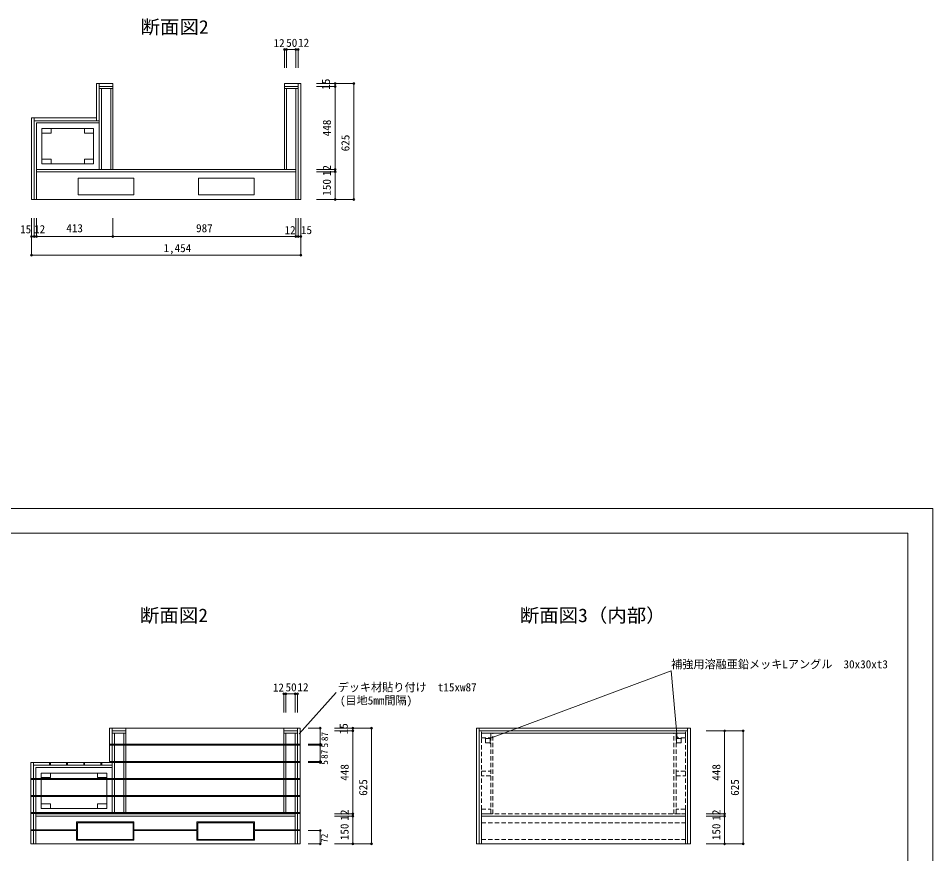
# Model space of a CAD drawing. Units: millimetres at full size, sheet at 1:20. Extents: x -4200 to 14827, y -2970 to 5632.
# Drawn here: x -732 to 4200, y 1108 to 5615 of the extents above; entities that cross this region are included whole.
import ezdxf
from ezdxf.enums import TextEntityAlignment as Align

# ---------------------------------------------------------------- set-up
doc = ezdxf.new("R2010")
doc.units = ezdxf.units.MM
doc.header["$LTSCALE"] = 20
doc.header["$PDMODE"] = 32
doc.header["$PDSIZE"] = 10
doc.linetypes.add('DASHED1', pattern=[1.8, 1.2, -0.6])
doc.layers.add('0-0', color=7, linetype='Continuous', lineweight=18)
doc.layers.add('2-0', color=4, linetype='Continuous', lineweight=18)
doc.styles.add('ＭＳ ゴシック', font='')
doc.styles.get('ＭＳ ゴシック').set_extended_font_data('MS Gothic')

msp = doc.modelspace()

# ---------------------------------------------------------------- linework, layer by layer
at = {"layer": '0-0'}
msp.add_line((4066.67, -2836.67), (4066.67, 2836.67), dxfattribs=at)
msp.add_lwpolyline([(4200, 2970), (-4200, 2970), (-4200, -2970), (4200, -2970)], close=True, dxfattribs=at)
msp.add_lwpolyline([(4066.67, 2836.67), (-4066.67, 2836.67), (-4066.67, -2836.67)], dxfattribs=at)
at = {"layer": '2-0', "color": 3}
for p, q in [((703.04, 5447.6), (777.04, 5447.6)), ((-634.96, 4787.6), (765.04, 4787.6)), ((-634.96, 4637.6), (-634.96, 4787.6)), ((765.04, 4787.6), (765.04, 4637.6)), ((777.04, 4637.6), (-634.96, 4637.6)), ((699.54, 1970.13), (773.54, 1970.13)), ((-638.46, 1310.13), (761.54, 1310.13)), ((-638.46, 1160.13), (-638.46, 1310.13)), ((761.54, 1310.13), (761.54, 1160.13)), ((1765.8, 1310.13), (2865.8, 1310.13)), ((1765.8, 1310.13), (1765.8, 1160.13)), ((2865.8, 1310.13), (2865.8, 1160.13)), ((773.54, 1160.13), (-638.46, 1160.13)), ((1738.8, 1160.13), (2892.8, 1160.13))]:
    msp.add_line(p, q, dxfattribs=at)
at = {"layer": '2-0'}
for p, q in [((703.04, 5447.6), (715.04, 5447.6)), ((703.04, 5447.6), (703.04, 5347.6)), ((715.04, 5447.6), (715.04, 5347.6)), ((715.04, 5447.6), (765.04, 5447.6)), ((765.04, 5447.6), (765.04, 5347.6)), ((765.04, 5447.6), (777.04, 5447.6)), ((777.04, 5447.6), (777.04, 5347.6)), ((977.04, 5262.6), (877.04, 5262.6)), ((977.04, 5247.6), (877.04, 5247.6)), ((1077.04, 5262.6), (1077.04, 4637.6)), ((977.04, 4799.6), (877.04, 4799.6)), ((977.04, 4787.6), (877.04, 4787.6)), ((977.04, 4799.6), (977.04, 4787.6)), ((977.04, 4787.6), (977.04, 4637.6)), ((-409.96, 4752.6), (-109.96, 4752.6)), ((-409.96, 4662.6), (-409.96, 4752.6)), ((-109.96, 4662.6), (-109.96, 4752.6)), ((240.04, 4752.6), (540.04, 4752.6)), ((240.04, 4752.6), (240.04, 4662.6)), ((540.04, 4752.6), (540.04, 4662.6)), ((-409.96, 4662.6), (-109.96, 4662.6)), ((240.04, 4662.6), (540.04, 4662.6)), ((977.04, 4637.6), (877.04, 4637.6)), ((1077.04, 4637.6), (977.04, 4637.6)), ((-661.96, 4437.6), (-661.96, 4537.6)), ((-646.96, 4437.6), (-646.96, 4537.6)), ((-634.96, 4437.6), (-634.96, 4537.6)), ((-221.96, 4437.6), (-221.96, 4537.6)), ((765.04, 4437.6), (765.04, 4537.6)), ((765.04, 4437.6), (765.04, 4537.6)), ((777.04, 4437.6), (777.04, 4537.6)), ((792.04, 4437.6), (792.04, 4537.6)), ((-661.96, 4337.6), (-661.96, 4437.6)), ((-634.96, 4437.6), (-646.96, 4437.6)), ((777.04, 4437.6), (765.04, 4437.6)), ((792.04, 4337.6), (792.04, 4437.6)), ((792.04, 4337.6), (-661.96, 4337.6)), ((699.54, 1970.13), (711.54, 1970.13)), ((699.54, 1970.13), (699.54, 1870.13)), ((711.54, 1970.13), (711.54, 1870.13)), ((711.54, 1970.13), (761.54, 1970.13)), ((761.54, 1970.13), (761.54, 1870.13)), ((761.54, 1970.13), (773.54, 1970.13)), ((773.54, 1970.13), (773.54, 1870.13)), ((1072.81, 1785.13), (972.81, 1785.13)), ((1172.81, 1785.13), (1172.81, 1160.13)), ((1072.81, 1770.13), (972.81, 1770.13)), ((3077.8, 1770.13), (2977.8, 1770.13)), ((3077.8, 1770.13), (3077.8, 1322.13)), ((3177.8, 1770.13), (3077.8, 1770.13)), ((3177.8, 1770.13), (3177.8, 1160.13)), ((1072.81, 1322.13), (972.81, 1322.13)), ((1072.81, 1310.13), (972.81, 1310.13)), ((1072.81, 1322.13), (1072.81, 1310.13)), ((1072.81, 1310.13), (1072.81, 1160.13)), ((3077.8, 1322.13), (2977.8, 1322.13)), ((3077.8, 1310.13), (2977.8, 1310.13)), ((3077.8, 1322.13), (3077.8, 1310.13)), ((3077.8, 1310.13), (3077.8, 1160.13)), ((-413.46, 1275.13), (-113.46, 1275.13)), ((-413.46, 1185.13), (-413.46, 1275.13)), ((-113.46, 1185.13), (-113.46, 1275.13)), ((236.54, 1275.13), (536.54, 1275.13)), ((236.54, 1275.13), (236.54, 1185.13)), ((536.54, 1275.13), (536.54, 1185.13)), ((-413.46, 1185.13), (-113.46, 1185.13)), ((236.54, 1185.13), (536.54, 1185.13)), ((1072.81, 1160.13), (972.81, 1160.13)), ((1172.81, 1160.13), (1072.81, 1160.13)), ((3077.8, 1160.13), (2977.8, 1160.13)), ((3177.8, 1160.13), (3077.8, 1160.13))]:
    msp.add_line(p, q, dxfattribs=at)
at = {"layer": '2-0', "color": 33}
for p, q in [((-221.96, 5262.6), (-310.96, 5262.6)), ((-310.96, 5262.6), (-310.96, 5062.6)), ((703.04, 5262.6), (792.04, 5262.6)), ((792.04, 5262.6), (792.04, 4637.6)), ((773.54, 1785.13), (-240.46, 1785.13)), ((699.54, 1785.13), (788.54, 1785.13)), ((788.54, 1785.13), (788.54, 1160.13)), ((896.8, 1785.13), (831.73, 1785.13)), ((896.8, 1785.13), (896.8, 1698.13)), ((1738.8, 1785.13), (2892.8, 1785.13)), ((1738.8, 1785.13), (1738.8, 1160.13)), ((2892.8, 1785.13), (2892.8, 1160.13)), ((-240.46, 1698.13), (788.54, 1698.13)), ((-240.46, 1693.13), (788.54, 1693.13)), ((896.8, 1698.13), (831.73, 1698.13)), ((896.8, 1693.13), (831.73, 1693.13)), ((896.8, 1698.13), (896.8, 1693.13)), ((896.8, 1693.13), (896.8, 1605.13)), ((-665.46, 1160.13), (-665.46, 1600.13)), ((-563.46, 1585.13), (-563.46, 1600.13)), ((-558.46, 1585.13), (-558.46, 1600.13)), ((-471.46, 1585.13), (-471.46, 1600.13)), ((-466.46, 1585.13), (-466.46, 1600.13)), ((-379.46, 1585.13), (-379.46, 1600.13)), ((-374.46, 1585.13), (-374.46, 1600.13)), ((-287.46, 1585.13), (-287.46, 1600.13)), ((-282.46, 1585.13), (-282.46, 1600.13)), ((-240.46, 1605.13), (788.54, 1605.13)), ((896.8, 1605.13), (831.73, 1605.13)), ((896.8, 1600.13), (831.73, 1600.13)), ((896.8, 1605.13), (896.8, 1600.13)), ((-665.46, 1513.13), (788.54, 1513.13)), ((-665.46, 1508.13), (788.54, 1508.13)), ((-665.46, 1421.13), (788.54, 1421.13)), ((-665.46, 1416.13), (788.54, 1416.13)), ((-665.46, 1329.13), (788.54, 1329.13)), ((-665.46, 1324.13), (788.54, 1324.13)), ((-665.46, 1237.13), (-418.46, 1237.13)), ((-108.46, 1237.13), (231.54, 1237.13)), ((541.54, 1237.13), (788.54, 1237.13)), ((-665.46, 1232.13), (-418.46, 1232.13)), ((-418.46, 1232.13), (-418.46, 1180.13)), ((-108.46, 1232.13), (231.54, 1232.13)), ((-108.46, 1232.13), (-108.46, 1180.13)), ((541.54, 1232.13), (788.54, 1232.13)), ((896.8, 1232.13), (831.73, 1232.13)), ((896.8, 1232.13), (896.8, 1160.13)), ((-418.46, 1180.13), (-108.46, 1180.13)), ((896.8, 1160.13), (831.73, 1160.13))]:
    msp.add_line(p, q, dxfattribs=at)
at = {"layer": '2-0', "color": 7}
for p, q in [((-295.96, 5235.6), (-295.96, 5262.6)), ((-221.96, 5247.6), (-295.96, 5247.6)), ((-283.96, 5235.6), (-295.96, 5235.6)), ((-295.96, 5235.6), (-295.96, 4799.6)), ((-283.96, 5235.6), (-233.96, 5235.6)), ((-283.96, 5235.6), (-283.96, 4799.6)), ((-233.96, 5235.6), (-221.96, 5235.6)), ((-233.96, 5235.6), (-233.96, 4799.6)), ((-221.96, 5235.6), (-221.96, 5262.6)), ((-221.96, 5235.6), (-221.96, 4799.6)), ((703.04, 5235.6), (703.04, 5262.6)), ((703.04, 5247.6), (777.04, 5247.6)), ((703.04, 5235.6), (703.04, 4799.6)), ((715.04, 5235.6), (715.04, 4799.6)), ((765.04, 5235.6), (765.04, 4799.6)), ((777.04, 5262.6), (777.04, 5235.6)), ((777.04, 5235.6), (777.04, 4637.6)), ((-646.96, 4637.6), (-646.96, 5077.6)), ((-646.96, 5062.6), (-295.96, 5062.6)), ((-634.96, 4787.6), (-634.96, 5050.6)), ((-634.96, 5050.6), (-295.96, 5050.6)), ((-604.96, 4829.6), (-604.96, 5020.6)), ((-604.96, 5020.6), (-325.96, 5020.6)), ((-375.96, 5020.6), (-375.96, 4995.6)), ((-375.96, 4995.6), (-325.96, 4995.6)), ((-325.96, 5020.6), (-325.96, 4829.6)), ((-554.96, 4854.6), (-604.96, 4854.6)), ((-554.96, 4829.6), (-554.96, 4854.6)), ((765.04, 4799.6), (-634.96, 4799.6)), ((-325.96, 4829.6), (-604.96, 4829.6)), ((765.04, 4787.6), (765.04, 4799.6)), ((-634.96, 4637.6), (-661.96, 4637.6)), ((765.04, 4637.6), (792.04, 4637.6)), ((2788.93, 2094.6), (1814.31, 1730.83)), ((2788.93, 2094.6), (2822.24, 1733.07)), ((783.36, 1754.45), (981.61, 1977.1)), ((-225.46, 1758.13), (-225.46, 1785.13)), ((-151.46, 1758.13), (-151.46, 1785.13)), ((699.54, 1758.13), (699.54, 1785.13)), ((773.54, 1785.13), (773.54, 1758.13)), ((1753.8, 1785.13), (1753.8, 1160.13)), ((2877.8, 1785.13), (2877.8, 1160.13)), ((-151.46, 1770.13), (-225.46, 1770.13)), ((-213.46, 1758.13), (-225.46, 1758.13)), ((-225.46, 1758.13), (-225.46, 1322.13)), ((-213.46, 1758.13), (-163.46, 1758.13)), ((-213.46, 1758.13), (-213.46, 1322.13)), ((-163.46, 1758.13), (-151.46, 1758.13)), ((-163.46, 1758.13), (-163.46, 1322.13)), ((-151.46, 1758.13), (-151.46, 1322.13)), ((699.54, 1770.13), (773.54, 1770.13)), ((699.54, 1758.13), (699.54, 1322.13)), ((711.54, 1758.13), (711.54, 1322.13)), ((761.54, 1758.13), (761.54, 1322.13)), ((773.54, 1758.13), (773.54, 1160.13)), ((1753.8, 1770.13), (2877.8, 1770.13)), ((1765.8, 1758.13), (2865.8, 1758.13)), ((-650.46, 1160.13), (-650.46, 1600.13)), ((-650.46, 1585.13), (-225.46, 1585.13)), ((-638.46, 1310.13), (-638.46, 1573.13)), ((-638.46, 1573.13), (-225.46, 1573.13)), ((-608.46, 1352.13), (-608.46, 1543.13)), ((-608.46, 1543.13), (-255.46, 1543.13)), ((-305.46, 1543.13), (-305.46, 1518.13)), ((-255.46, 1543.13), (-255.46, 1352.13)), ((-305.46, 1518.13), (-255.46, 1518.13)), ((-558.46, 1377.13), (-608.46, 1377.13)), ((-255.46, 1352.13), (-608.46, 1352.13)), ((-558.46, 1352.13), (-558.46, 1377.13)), ((761.54, 1322.13), (-638.46, 1322.13)), ((761.54, 1310.13), (761.54, 1322.13)), ((-638.46, 1160.13), (-665.46, 1160.13)), ((761.54, 1160.13), (788.54, 1160.13))]:
    msp.add_line(p, q, dxfattribs=at)
at = {"layer": '2-0', "color": 7, "linetype": 'DASHED1'}
for p, q in [((1765.8, 1310.13), (1765.8, 1770.13)), ((1785.8, 1730.13), (1785.8, 1733.13)), ((1785.8, 1730.13), (1812.8, 1730.13)), ((1812.8, 1703.13), (1812.8, 1730.13)), ((1815.8, 1322.13), (1815.8, 1758.13)), ((1827.8, 1322.13), (1827.8, 1758.13)), ((2803.8, 1322.13), (2803.8, 1758.13)), ((2815.8, 1322.13), (2815.8, 1758.13)), ((2818.8, 1703.13), (2818.8, 1730.13)), ((2845.8, 1730.13), (2818.8, 1730.13)), ((2845.8, 1730.13), (2845.8, 1733.13)), ((2865.8, 1310.13), (2865.8, 1770.13)), ((1812.8, 1703.13), (1815.8, 1703.13)), ((2818.8, 1703.13), (2815.8, 1703.13)), ((1765.8, 1527.63), (1765.8, 1552.63)), ((1765.8, 1552.63), (1815.8, 1552.63)), ((1815.8, 1527.63), (1765.8, 1527.63)), ((1765.8, 1322.13), (2865.8, 1322.13))]:
    msp.add_line(p, q, dxfattribs=at)
at = {"layer": '2-0', "linetype": 'DASHED1'}
for p, q in [((1765.8, 1275.13), (2865.8, 1275.13)), ((1765.8, 1185.13), (2865.8, 1185.13))]:
    msp.add_line(p, q, dxfattribs=at)
at = {"layer": '2-0', "color": 7}
for points in [[(703.04, 5235.6), (715.04, 5235.6), (765.04, 5235.6), (777.04, 5235.6)], [(-604.96, 4995.6), (-554.96, 4995.6), (-554.96, 5020.6)], [(-325.96, 4854.6), (-375.96, 4854.6), (-375.96, 4829.6)], [(699.54, 1758.13), (711.54, 1758.13), (761.54, 1758.13), (773.54, 1758.13)], [(-608.46, 1518.13), (-558.46, 1518.13), (-558.46, 1543.13)], [(-255.46, 1377.13), (-305.46, 1377.13), (-305.46, 1352.13)]]:
    msp.add_lwpolyline(points, dxfattribs=at)
at = {"layer": '2-0'}
for points in [[(1077.04, 5262.6), (977.04, 5262.6), (977.04, 4799.6)], [(792.04, 4437.6), (-221.96, 4437.6), (-661.96, 4437.6)], [(1172.81, 1785.13), (1072.81, 1785.13), (1072.81, 1322.13)]]:
    msp.add_lwpolyline(points, dxfattribs=at)
at = {"layer": '2-0', "color": 33}
for points in [[(-661.96, 4637.6), (-661.96, 5077.6), (-310.96, 5077.6)], [(-151.46, 1785.13), (-240.46, 1785.13), (-240.46, 1605.13), (-225.46, 1605.13)], [(-665.46, 1600.13), (-299.46, 1600.13), (788.54, 1600.13)], [(-418.46, 1237.13), (-418.46, 1280.13), (-108.46, 1280.13), (-108.46, 1237.13)], [(231.54, 1237.13), (231.54, 1280.13), (541.54, 1280.13), (541.54, 1237.13)], [(231.54, 1232.13), (231.54, 1180.13), (541.54, 1180.13), (541.54, 1232.13)]]:
    msp.add_lwpolyline(points, dxfattribs=at)
at = {"layer": '2-0', "color": 7, "linetype": 'DASHED1'}
for points in [[(1815.8, 1758.13), (1765.8, 1758.13), (1765.8, 1733.13), (1815.8, 1733.13)], [(1812.8, 1730.13), (1787.8, 1730.13), (1787.8, 1705.13), (1812.8, 1705.13)], [(2815.8, 1758.13), (2865.8, 1758.13), (2865.8, 1733.13), (2815.8, 1733.13)], [(2818.8, 1730.13), (2843.8, 1730.13), (2843.8, 1705.13), (2818.8, 1705.13)], [(2815.8, 1527.63), (2865.8, 1527.63), (2865.8, 1552.63), (2815.8, 1552.63)], [(1815.8, 1322.13), (1765.8, 1322.13), (1765.8, 1347.13), (1815.8, 1347.13)], [(2815.8, 1322.13), (2865.8, 1322.13), (2865.8, 1347.13), (2815.8, 1347.13)]]:
    msp.add_lwpolyline(points, close=True, dxfattribs=at)
at = {"layer": '2-0', "color": 2}
for p in [(703.04, 5447.6), (715.04, 5447.6), (765.04, 5447.6), (777.04, 5447.6), (977.04, 5262.6), (977.04, 5247.6), (1077.04, 5262.6), (977.04, 4799.6), (977.04, 4787.6), (977.04, 4637.6), (1077.04, 4637.6), (-661.96, 4437.6), (-646.96, 4437.6), (-634.96, 4437.6), (-221.96, 4437.6), (765.04, 4437.6), (777.04, 4437.6), (792.04, 4437.6), (-661.96, 4337.6), (792.04, 4337.6), (699.54, 1970.13), (711.54, 1970.13), (761.54, 1970.13), (773.54, 1970.13), (1072.81, 1785.13), (1172.81, 1785.13), (1072.81, 1770.13), (3077.8, 1770.13), (3177.8, 1770.13), (1072.81, 1322.13), (1072.81, 1310.13), (3077.8, 1322.13), (3077.8, 1310.13), (1072.81, 1160.13), (1172.81, 1160.13), (3077.8, 1160.13), (3177.8, 1160.13)]:
    msp.add_point(p, dxfattribs=at)
at = {"layer": '2-0', "color": 33}
for p in [(896.8, 1785.13), (896.8, 1698.13), (896.8, 1693.13), (896.8, 1605.13), (896.8, 1600.13), (896.8, 1232.13), (896.8, 1160.13)]:
    msp.add_point(p, dxfattribs=at)

# ---------------------------------------------------------------- texts
at = {"layer": '2-0', "color": 7, "style": 'ＭＳ ゴシック', "width": 1.05}
for s, p in [('断面図2', (-72.8, 5509.93)), ('断面図2', (-76.3, 2335.2)), ('断面図3（内部）', (1972.3, 2335.22))]:
    msp.add_text(s, height=73.31, dxfattribs=at).set_placement(p, align=Align.BOTTOM_LEFT)
at = {"layer": '2-0', "style": 'ＭＳ ゴシック'}
for s, p in [('12', (644.37, 5446.31)), ('50', (712.71, 5447.89)), ('12', (776.71, 5448.29)), ('15', (-722.53, 4441.9)), ('12', (-647.32, 4442.36)), ('413', (-473.46, 4447.6)), ('987', (226.54, 4447.6)), ('12', (703.78, 4437.2)), ('15', (792.04, 4437.6)), ('1,454', (50.86, 4340.2)), ('12', (640.86, 1968.85)), ('50', (709.21, 1970.43)), ('12', (773.21, 1970.82))]:
    msp.add_text(s, height=43.99, dxfattribs=at).set_placement(p, align=Align.BOTTOM_LEFT)
for s, p in [('15', (962.06, 5229.63)), ('448', (967.04, 4978.6)), ('625', (1067.04, 4897.6)), ('12', (967.04, 4763.6)), ('150', (966.62, 4658.04)), ('15', (1057.82, 1752.16)), ('448', (1062.81, 1501.13)), ('448', (3067.8, 1501.13)), ('625', (1162.81, 1420.13)), ('625', (3167.8, 1420.13)), ('12', (1062.81, 1286.13)), ('12', (3067.8, 1286.13)), ('150', (1062.38, 1180.57)), ('150', (3067.37, 1180.57))]:
    msp.add_text(s, height=43.99, rotation=90, dxfattribs=at).set_placement(p, align=Align.BOTTOM_LEFT)
at = {"layer": '2-0', "color": 7, "style": 'ＭＳ ゴシック'}
for s, p in [('補強用溶融亜鉛メッキLアングル\u300030x30xt3', (2788.93, 2094.6)), ('デッキ材貼り付け\u3000t15xw87', (990.51, 1970.43)), ('(目地5mm間隔)', (1002.64, 1899.52))]:
    msp.add_text(s, height=43.99, dxfattribs=at).set_placement(p, align=Align.BOTTOM_LEFT)
at = {"layer": '2-0', "color": 33, "style": 'ＭＳ ゴシック'}
for s, p in [('87', (950.02, 1714.7)), ('5', (949.46, 1680.63)), ('87', (948.1, 1619.13)), ('5', (949, 1587.63)), ('72', (946.74, 1166.13))]:
    msp.add_text(s, height=36.66, rotation=90, dxfattribs=at).set_placement(p, align=Align.BOTTOM_LEFT)

doc.saveas('drawing.dxf')
